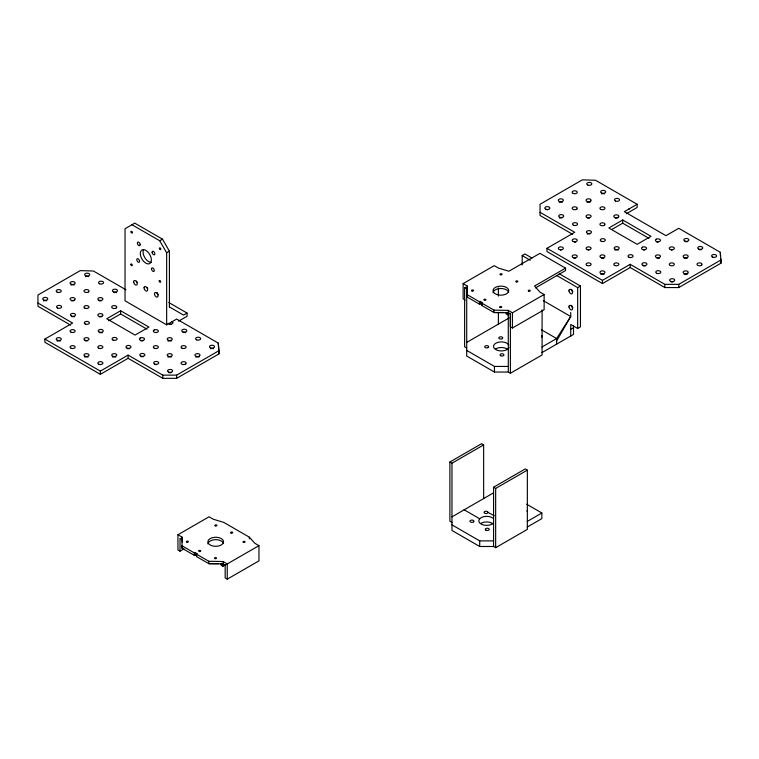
<?xml version="1.0" encoding="UTF-8"?>
<svg xmlns="http://www.w3.org/2000/svg" width="759" height="759" viewBox="0 0 759 759"><rect width="100%" height="100%" fill="white"/><g stroke="black" fill="none" stroke-linecap="round" stroke-linejoin="round"><path stroke-width="1.14" d="M196.685 554.269L208.858 561.28L223.089 561.527L223.089 563.937L208.858 563.681L196.685 556.67L196.685 554.269L197.359 553.88L194.997 552.524L194.997 554.924L194.323 555.313L181.961 548.197L182.113 537.154L177.948 534.753L209.057 516.803L213.222 519.213L223.734 522.372L249.36 537.182L254.796 543.254L258.961 545.655L258.961 560.873L227.245 579.155L225.167 577.95L225.167 565.132L222.956 563.852L222.956 566.252L226.021 564.487M466.709 348.02L464.622 346.816L464.622 287.557L466.709 288.762L466.709 356.028L494.451 372.043L508.321 372.043L510.399 373.248L510.399 313.989L508.321 312.784L494.033 312.537L481.861 305.526L481.861 303.126L482.534 302.737L480.172 301.37L480.172 303.78L479.498 304.169L467.136 297.044L467.278 286.01L463.123 283.61L494.232 265.659L498.388 268.06L508.909 271.229L539.934 253.345L565.55 268.155L565.55 270.565L535.531 287.87M467.136 297.044L467.164 295.422M467.193 293.477L467.278 286.01M159.238 281.048A0.977 0.569 60 0 1 160.215 280.811A0.977 0.569 60 0 1 160.329 282.253A0.977 0.569 60 0 1 159.238 281.048L159.248 280.839M487.999 512.439L487.344 513.217A1.964 1.129 0 0 1 484.963 513.321L484.574 513.131A1.964 1.129 0 0 1 485.39 511.3A1.964 1.129 0 0 1 487.999 512.439L494.204 515.646M556.613 340.952L570.73 316.503L570.73 312.433M479.498 304.169L479.498 301.759L480.172 301.37M481.861 305.526L482.534 305.137L480.172 303.78M194.323 555.313L194.323 552.913L194.997 552.524M131.971 224.74L159.713 240.755L162.483 239.161L169.418 251.172L169.418 306.94M37.95 303.05L72.627 323.068L44.885 339.083L44.885 342.29L100.368 374.32L128.11 358.305L162.787 378.324L176.657 378.324L218.962 353.903L218.962 350.696L218.269 343.087L176.657 319.065L166.648 324.843L166.648 252.766L169.418 251.172M120.624 310.744L106.753 318.752L135.045 335.08L148.916 327.072L120.624 310.744L120.624 313.941L146.895 329.112M108.736 320.81L120.624 313.941M178.545 321.18L187.056 316.266L187.056 313.059L183.536 315.089L169.333 306.883M44.885 339.083L100.368 371.113L128.11 355.098L162.787 375.126L176.657 375.126L218.962 350.696M522.192 264.91L522.192 255.574L524.962 253.98L532.021 258.051M626.26 213.753L637.133 207.473L637.133 204.275L624.353 211.657L665.956 235.679L678.745 228.298L720.357 252.32L721.05 263.136L678.745 287.557L664.875 287.557L630.198 267.538L602.456 283.553L546.973 251.523L546.973 248.316L574.715 232.301L540.038 212.283M622.712 219.977L608.841 227.985L637.133 244.313L651.004 236.305L622.712 219.977L622.712 223.174L648.983 238.345M611.82 229.474L622.712 223.174M565.55 268.155L534.526 286.039L539.972 292.101L544.127 294.511L544.127 309.729L512.42 328.002L510.342 326.806L510.342 313.989L508.122 312.708L508.122 315.108L506.187 313.989L506.187 312.385M481.861 303.126L494.033 310.137L508.264 310.384L512.42 312.793L544.127 294.511M466.709 342.413L509.137 317.917M556.489 275.384L577.665 287.614L580.445 286.01L580.445 326.854L577.665 328.457L570.73 324.454L570.73 336.009M546.973 248.316L602.456 280.356L630.198 264.331L664.875 284.359L678.745 284.359L721.05 259.929M177.948 534.753L177.948 549.971L180.025 551.167L184.039 548.852M541.954 347.015L556.613 338.552L570.73 316.503L543.33 300.678M541.954 352.622L573.51 334.406L573.51 325.943M510.399 373.248L542.087 354.956L542.087 309.909M223.089 561.527L227.245 563.937L258.961 545.655M451.966 522.467L449.888 521.262L449.888 462.003L481.567 443.711L483.654 444.907L483.654 498.559M449.888 462.003L451.966 463.199L483.654 444.907M493.578 546.489L493.578 487.231L525.266 468.929L527.344 470.134L527.344 529.393L495.655 547.685L493.578 546.489L479.707 546.489L451.966 530.475L451.966 463.199M493.578 487.231L495.655 488.426L527.344 470.134M451.966 516.86L493.426 492.923M527.22 521.461L541.869 512.999L541.869 518.606L527.22 527.069M484.289 299.416L484.508 299.331A0.977 0.569 0 0 1 485.912 299.881A0.977 0.569 0 0 1 484.394 300.308A0.977 0.569 0 0 1 484.508 299.331M199.124 550.56L199.332 550.474A0.977 0.569 0 0 1 200.746 551.025A0.977 0.569 0 0 1 199.219 551.451A0.977 0.569 0 0 1 199.332 550.474M503.615 312.48L494.033 312.537L494.033 310.137M218.45 563.633L208.858 563.681L208.858 561.28M466.709 350.421L494.451 366.436L508.321 366.436M451.966 524.867L479.707 540.882L493.578 540.882M573.225 327.85L570.445 329.453M171.895 321.484L172.378 321.75A2.533 1.461 0 0 1 172.255 323.676A2.533 1.461 0 0 1 168.934 323.856L168.451 323.59A2.533 1.461 0 0 1 168.109 323.268M628.926 208.801L629.41 209.057M637.133 204.275L595.521 180.253L582.343 179.845L540.038 204.275L540.038 215.49L572.675 234.332M559.26 273.781L580.445 286.01M522.192 255.574L530.256 260.242M541.385 329.767L556.613 338.552L556.613 344.159M465.201 287.215L467.421 288.496L467.421 290.896M467.136 294.644L479.498 301.759M465.201 300.023L463.123 298.828L463.123 283.61M162.483 239.161L134.741 223.137L125.036 228.744L125.036 300.82L166.648 324.843M526.651 504.204L541.869 512.999M168.792 302.509L187.056 313.059M125.909 289.767L93.433 271.02L80.255 270.612L37.95 295.042L37.95 306.257L70.587 325.099M464.166 509.811L479.679 518.767M182.245 539.64L180.025 538.359L180.025 551.167M194.323 552.913L181.961 545.787L181.961 548.197M194.997 554.924L196.572 555.835M222.956 566.252L221.011 565.132L221.011 563.529M528.444 291.077L528.615 291.181A0.977 0.569 0 0 0 530.209 290.839A0.977 0.569 0 0 0 528.9 290.213A0.977 0.569 0 0 0 528.615 291.181M243.269 542.22L243.449 542.324A0.977 0.569 0 0 0 245.034 541.983A0.977 0.569 0 0 0 243.724 541.357A0.977 0.569 0 0 0 243.449 542.324M500.285 274.597L500.456 274.711A0.977 0.569 0 0 0 502.05 274.369A0.977 0.569 0 0 0 500.741 273.743A0.977 0.569 0 0 0 500.456 274.711M215.11 525.75L215.29 525.854A0.977 0.569 0 0 0 216.884 525.513A0.977 0.569 0 0 0 215.575 524.886A0.977 0.569 0 0 0 215.29 525.854M159.713 240.755L166.648 252.766M720.652 258.791L721.05 263.136M218.962 353.903L218.269 343.087M720.357 252.32L720.357 255.527M678.745 284.359L678.745 287.557M664.875 284.359L664.875 287.557M630.198 264.331L630.198 267.538M602.456 280.356L602.456 283.553M577.665 287.614L577.665 328.457M512.42 312.793L512.42 328.002M508.321 372.043L508.264 310.384M498.388 287.965L498.388 296.124M498.388 312.452L498.388 324.121M495.655 488.426L495.655 547.685M494.451 366.436L494.451 372.043M479.707 540.882L479.707 546.489M249.36 537.182L249.36 538.786M227.245 563.937L227.245 579.155M182.113 537.154L182.245 542.04M176.657 375.126L176.657 378.324M162.787 375.126L162.787 378.324M128.11 355.098L128.11 358.305M100.368 371.113L100.368 374.32M643.67 250.081A2.533 1.461 0 0 1 644.325 250.072M587.333 234.17A2.533 1.461 0 0 1 589.838 233.943M656.905 258.193A2.533 1.461 0 0 1 659.419 258.345M559.25 202.34A2.533 1.461 0 0 1 562.324 202.292M546.916 209.835A2.533 1.461 0 0 1 547.581 209.826M685.339 241.779A2.533 1.461 0 0 1 687.274 241.751M671.411 250.081A2.533 1.461 0 0 1 672.066 250.072M559.592 218.156A2.533 1.461 0 0 1 562.096 217.928M601.555 193.934A2.533 1.461 0 0 1 604.629 193.877M601.422 258.193A2.533 1.461 0 0 1 603.936 258.345M586.992 202.34A2.533 1.461 0 0 1 590.066 202.292M684.087 274.416A2.533 1.461 0 0 1 687.161 274.36M699.21 249.787A2.533 1.461 0 0 1 701.145 249.758M684.087 258.392A2.533 1.461 0 0 1 687.161 258.345M600.862 274.416A2.533 1.461 0 0 1 603.936 274.36M560.446 250.081A2.533 1.461 0 0 1 561.1 250.072M574.316 242.074A2.533 1.461 0 0 1 575.616 242.149M588.187 250.081A2.533 1.461 0 0 1 588.842 250.072M573.681 258.193A2.533 1.461 0 0 1 575.616 258.164M671.117 282.025A2.533 1.461 0 0 1 673.062 281.987M615.075 250.185A2.533 1.461 0 0 1 618.158 250.138M643.385 266.001A2.533 1.461 0 0 1 645.321 265.973M656.905 242.178A2.533 1.461 0 0 1 658.195 242.064M587.551 218.156A2.533 1.461 0 0 1 589.487 218.127M615.293 218.156A2.533 1.461 0 0 1 617.228 218.127M158.413 294.805A2.533 1.461 60 0 1 157.255 292.557M147.72 288.477A2.533 1.461 60 0 1 147.066 287.348M71.593 300.915A2.533 1.461 0 0 1 73.528 300.887M155.794 364.671A2.533 1.461 0 0 1 156.458 364.662M168.118 357.176A2.533 1.461 0 0 1 171.202 357.119M169.029 372.783A2.533 1.461 0 0 1 170.965 372.754M195.86 357.176A2.533 1.461 0 0 1 198.943 357.119M210.433 348.761A2.533 1.461 0 0 1 213.507 348.713M84.904 357.176A2.533 1.461 0 0 1 87.978 357.119M85.463 340.952A2.533 1.461 0 0 1 87.399 340.924M57.162 341.152A2.533 1.461 0 0 1 60.236 341.104M112.645 357.176A2.533 1.461 0 0 1 115.719 357.119M151.174 262.339A7.846 4.526 60 0 1 145.045 258.022A7.846 4.526 60 0 1 143.318 250.195M137.161 282.272A2.533 1.461 60 0 1 136.582 281.105M493.065 292.794A7.846 4.526 0 0 1 500.295 288.524A7.846 4.526 0 0 1 508.577 292.101M99.334 300.915A2.533 1.461 0 0 1 101.27 300.887M99.334 316.93A2.533 1.461 0 0 1 101.27 316.901M140.946 340.952A2.533 1.461 0 0 1 142.882 340.924M168.118 341.152A2.533 1.461 0 0 1 171.202 341.104M127.417 348.761A2.533 1.461 0 0 1 129.353 348.732M170.016 324.425A2.533 1.461 0 0 1 171.316 324.51M71.934 316.731A2.533 1.461 0 0 1 74.458 316.882M141.288 356.768A2.533 1.461 0 0 1 143.223 356.739M99.676 332.746A2.533 1.461 0 0 1 102.199 332.897M113.897 292.509A2.533 1.461 0 0 1 116.412 292.651M183.251 332.546A2.533 1.461 0 0 1 185.765 332.698M43.633 300.915A2.533 1.461 0 0 1 46.716 300.868M71.033 285.099A2.533 1.461 0 0 1 74.107 285.052M85.596 276.693A2.533 1.461 0 0 1 88.67 276.637M572.874 291.579A2.533 1.461 60 0 1 572.125 290.517M571.878 289.919A2.533 1.461 60 0 1 571.745 289.321M509.042 347.404A7.846 4.526 0 0 1 497.164 350.241A7.846 4.526 0 0 1 496.604 342.821A7.846 4.526 0 0 1 508.862 345.06M495.599 348.96A7.846 4.526 0 0 1 507.999 349.595M541.603 335.573A2.533 1.461 0 0 1 541.461 337.347M572.874 307.594A2.533 1.461 60 0 1 572.125 306.532M571.878 305.934A2.533 1.461 60 0 1 571.745 305.336M527.163 510.352A2.533 1.461 0 0 1 527.078 511.471M493.597 522.951A7.846 4.526 0 0 1 481.861 524.45A7.846 4.526 0 0 1 481.339 517.524A7.846 4.526 0 0 1 493.255 518.425M480.855 523.406A7.846 4.526 0 0 1 493.255 524.033M207.89 543.937A7.846 4.526 0 0 1 215.12 539.668A7.846 4.526 0 0 1 223.402 543.245M140.178 244.578L140.149 244.986A1.964 1.129 60 0 1 138.869 245.518L138.508 245.271A1.964 1.129 60 0 1 137.417 242.889A1.964 1.129 60 0 1 138.831 242.292A1.964 1.129 60 0 1 140.178 244.578M139.571 261.21L139.552 261.608A1.964 1.129 60 0 1 138.024 261.997A1.964 1.129 60 0 1 136.8 259.644A1.964 1.129 60 0 1 138.11 258.857L138.47 259.094A1.964 1.129 60 0 1 139.571 261.21M151.534 268.563L151.506 268.971A1.964 1.129 60 0 0 152.844 271.257A1.964 1.129 60 0 0 154.267 270.659A1.964 1.129 60 0 0 153.176 268.278L152.815 268.031A1.964 1.129 60 0 0 151.534 268.563M488.322 347.385L487.99 347.613A1.964 1.129 0 0 1 485.343 347.594A1.964 1.129 0 0 1 485.143 346.066A1.964 1.129 0 0 1 487.752 345.819L488.141 346.009A1.964 1.129 0 0 1 488.322 347.385M502.42 338.552L502.088 338.78A1.964 1.129 0 0 1 499.707 338.875L499.318 338.685A1.964 1.129 0 0 1 499.356 337.157A1.964 1.129 0 0 1 501.993 337.043A1.964 1.129 0 0 1 502.42 338.552M473.578 521.831L473.246 522.05A1.964 1.129 0 0 1 470.599 522.031A1.964 1.129 0 0 1 470.4 520.503A1.964 1.129 0 0 1 473.018 520.257L473.407 520.456A1.964 1.129 0 0 1 473.578 521.831M74.676 299.9L74.221 300.175A2.533 1.461 0 0 1 70.815 300.061A2.533 1.461 0 0 1 70.71 298.088A2.533 1.461 0 0 1 74.107 297.86L74.591 298.126A2.533 1.461 0 0 1 74.676 299.9M88.547 291.892L88.091 292.168A2.533 1.461 0 0 1 85.017 292.224L84.534 291.959A2.533 1.461 0 0 1 84.657 290.033A2.533 1.461 0 0 1 87.978 289.853L88.461 290.118A2.533 1.461 0 0 1 88.547 291.892M102.418 315.915L101.962 316.19A2.533 1.461 0 0 1 98.547 316.076A2.533 1.461 0 0 1 98.452 314.103A2.533 1.461 0 0 1 101.848 313.875L102.332 314.141A2.533 1.461 0 0 1 102.418 315.915M116.288 307.907L115.833 308.182A2.533 1.461 0 0 1 112.759 308.239L112.275 307.974A2.533 1.461 0 0 1 112.398 306.048A2.533 1.461 0 0 1 115.719 305.868L116.203 306.133A2.533 1.461 0 0 1 116.288 307.907M140.387 337.954L139.931 338.229A2.533 1.461 0 0 0 141.506 340.516A2.533 1.461 0 0 0 144.428 338.732A2.533 1.461 0 0 0 140.387 337.954M154.257 329.947L153.802 330.222A2.533 1.461 0 0 0 155.377 332.508A2.533 1.461 0 0 0 158.299 330.725A2.533 1.461 0 0 0 154.257 329.947M185.642 363.969L185.187 364.244A2.533 1.461 0 0 1 181.771 364.13A2.533 1.461 0 0 1 181.676 362.157A2.533 1.461 0 0 1 185.073 361.929L185.557 362.185A2.533 1.461 0 0 1 185.642 363.969M199.513 355.962L199.057 356.237A2.533 1.461 0 0 1 195.983 356.284L195.499 356.028A2.533 1.461 0 0 1 195.623 354.102A2.533 1.461 0 0 1 198.943 353.922L199.427 354.178A2.533 1.461 0 0 1 199.513 355.962M576.764 209.133L576.309 209.408A2.533 1.461 0 0 1 572.903 209.294A2.533 1.461 0 0 1 572.798 207.321A2.533 1.461 0 0 1 576.195 207.093L576.679 207.359A2.533 1.461 0 0 1 576.764 209.133M590.635 201.126L590.179 201.401A2.533 1.461 0 0 1 587.105 201.458L586.622 201.192A2.533 1.461 0 0 1 586.745 199.266A2.533 1.461 0 0 1 590.066 199.086L590.549 199.351A2.533 1.461 0 0 1 590.635 201.126M604.506 225.148L604.05 225.423A2.533 1.461 0 0 1 600.644 225.309A2.533 1.461 0 0 1 600.54 223.336A2.533 1.461 0 0 1 603.936 223.108L604.42 223.374A2.533 1.461 0 0 1 604.506 225.148M618.376 217.14L617.921 217.416A2.533 1.461 0 0 1 614.847 217.472L614.363 217.207A2.533 1.461 0 0 1 614.486 215.281A2.533 1.461 0 0 1 617.807 215.101L618.291 215.366A2.533 1.461 0 0 1 618.376 217.14M642.475 247.187L642.019 247.462A2.533 1.461 0 0 0 643.594 249.749A2.533 1.461 0 0 0 646.526 247.965A2.533 1.461 0 0 0 642.475 247.187M656.345 239.18L655.89 239.455A2.533 1.461 0 0 0 657.465 241.742A2.533 1.461 0 0 0 660.396 239.958A2.533 1.461 0 0 0 656.345 239.18M687.73 273.202L687.274 273.477A2.533 1.461 0 0 1 683.868 273.363A2.533 1.461 0 0 1 683.764 271.39A2.533 1.461 0 0 1 687.161 271.162L687.645 271.418A2.533 1.461 0 0 1 687.73 273.202M701.601 265.195L701.145 265.47A2.533 1.461 0 0 1 698.071 265.517L697.587 265.261A2.533 1.461 0 0 1 697.711 263.335A2.533 1.461 0 0 1 701.031 263.155L701.515 263.411A2.533 1.461 0 0 1 701.601 265.195M670.33 249.502A2.533 1.461 0 0 0 674.324 248.468A2.533 1.461 0 0 0 670.776 246.988A2.533 1.461 0 0 0 670.33 249.502M587.447 233.288A2.533 1.461 0 0 0 591.451 232.254A2.533 1.461 0 0 0 587.902 230.764A2.533 1.461 0 0 0 587.447 233.288M656.459 257.51A2.533 1.461 0 0 0 660.453 256.476A2.533 1.461 0 0 0 656.905 254.996A2.533 1.461 0 0 0 656.459 257.51M545.835 209.266A2.533 1.461 0 0 0 549.839 208.232A2.533 1.461 0 0 0 546.29 206.742A2.533 1.461 0 0 0 545.835 209.266M684.893 241.096A2.533 1.461 0 0 0 688.887 240.062A2.533 1.461 0 0 0 685.339 238.573A2.533 1.461 0 0 0 684.893 241.096M559.364 201.458A2.533 1.461 0 0 0 563.358 200.423A2.533 1.461 0 0 0 559.81 198.934A2.533 1.461 0 0 0 559.364 201.458M573.235 193.45A2.533 1.461 0 0 0 577.229 192.416A2.533 1.461 0 0 0 573.681 190.926A2.533 1.461 0 0 0 573.235 193.45M587.798 185.035A2.533 1.461 0 0 0 591.802 184.001A2.533 1.461 0 0 0 588.244 182.521A2.533 1.461 0 0 0 587.798 185.035M629.059 257.31A2.533 1.461 0 0 0 633.063 256.276A2.533 1.461 0 0 0 629.515 254.796A2.533 1.461 0 0 0 629.059 257.31M559.706 217.273A2.533 1.461 0 0 0 563.709 216.239A2.533 1.461 0 0 0 560.161 214.75A2.533 1.461 0 0 0 559.706 217.273M601.669 193.042A2.533 1.461 0 0 0 605.663 192.008A2.533 1.461 0 0 0 602.115 190.528A2.533 1.461 0 0 0 601.669 193.042M600.976 257.51A2.533 1.461 0 0 0 604.97 256.476A2.533 1.461 0 0 0 601.422 254.996A2.533 1.461 0 0 0 600.976 257.51M670.671 281.333A2.533 1.461 0 0 0 674.675 280.299A2.533 1.461 0 0 0 671.117 278.819A2.533 1.461 0 0 0 670.671 281.333M698.764 249.104A2.533 1.461 0 0 0 702.758 248.07A2.533 1.461 0 0 0 699.21 246.59A2.533 1.461 0 0 0 698.764 249.104M684.201 257.51A2.533 1.461 0 0 0 688.195 256.476A2.533 1.461 0 0 0 684.646 254.996A2.533 1.461 0 0 0 684.201 257.51M600.976 209.465A2.533 1.461 0 0 0 604.97 208.431A2.533 1.461 0 0 0 601.422 206.941A2.533 1.461 0 0 0 600.976 209.465M600.976 273.525A2.533 1.461 0 0 0 604.97 272.49A2.533 1.461 0 0 0 601.422 271.01A2.533 1.461 0 0 0 600.976 273.525M614.847 265.517A2.533 1.461 0 0 0 618.841 264.483A2.533 1.461 0 0 0 615.293 263.003A2.533 1.461 0 0 0 614.847 265.517M559.364 249.502A2.533 1.461 0 0 0 563.358 248.468A2.533 1.461 0 0 0 559.81 246.988A2.533 1.461 0 0 0 559.364 249.502M573.235 241.495A2.533 1.461 0 0 0 577.229 240.461A2.533 1.461 0 0 0 573.681 238.981A2.533 1.461 0 0 0 573.235 241.495M587.105 249.502A2.533 1.461 0 0 0 591.1 248.468A2.533 1.461 0 0 0 587.551 246.988A2.533 1.461 0 0 0 587.105 249.502M573.235 257.51A2.533 1.461 0 0 0 577.229 256.476A2.533 1.461 0 0 0 573.681 254.996A2.533 1.461 0 0 0 573.235 257.51M587.105 265.517A2.533 1.461 0 0 0 591.1 264.483A2.533 1.461 0 0 0 587.551 263.003A2.533 1.461 0 0 0 587.105 265.517M712.635 257.111A2.533 1.461 0 0 0 716.629 256.077A2.533 1.461 0 0 0 713.081 254.597A2.533 1.461 0 0 0 712.635 257.111M656.801 273.325A2.533 1.461 0 0 0 660.804 272.291A2.533 1.461 0 0 0 657.247 270.811A2.533 1.461 0 0 0 656.801 273.325M670.33 265.517A2.533 1.461 0 0 0 674.324 264.483A2.533 1.461 0 0 0 670.776 263.003A2.533 1.461 0 0 0 670.33 265.517M615.54 201.05A2.533 1.461 0 0 0 619.534 200.015A2.533 1.461 0 0 0 615.985 198.535A2.533 1.461 0 0 0 615.54 201.05M601.318 241.296A2.533 1.461 0 0 0 605.321 240.261A2.533 1.461 0 0 0 601.773 238.781A2.533 1.461 0 0 0 601.318 241.296M615.188 249.303A2.533 1.461 0 0 0 619.192 248.269A2.533 1.461 0 0 0 615.644 246.789A2.533 1.461 0 0 0 615.188 249.303M642.93 265.318A2.533 1.461 0 0 0 646.934 264.284A2.533 1.461 0 0 0 643.385 262.804A2.533 1.461 0 0 0 642.93 265.318M573.576 225.281A2.533 1.461 0 0 0 577.58 224.247A2.533 1.461 0 0 0 574.032 222.757A2.533 1.461 0 0 0 573.576 225.281M587.105 217.472A2.533 1.461 0 0 0 591.1 216.438A2.533 1.461 0 0 0 587.551 214.949A2.533 1.461 0 0 0 587.105 217.472M144.049 287.775A2.533 1.461 60 0 0 146.734 291.114A2.533 1.461 60 0 0 146.734 287.538A2.533 1.461 60 0 0 144.049 287.775M133.669 282.111A2.533 1.461 60 0 0 136.563 285.052A2.533 1.461 60 0 0 136.079 281.238A2.533 1.461 60 0 0 133.669 282.111M154.485 294.16A2.533 1.461 60 0 0 157.398 297.063A2.533 1.461 60 0 0 156.847 293.221A2.533 1.461 60 0 0 154.485 294.16M159.418 248.554A0.977 0.569 60 0 0 160.585 249.588A0.977 0.569 60 0 0 160.282 248.07A0.977 0.569 60 0 0 159.418 248.554M99.581 283.809A2.533 1.461 0 0 0 103.575 282.775A2.533 1.461 0 0 0 100.027 281.295A2.533 1.461 0 0 0 99.581 283.809M168.242 356.284A2.533 1.461 0 0 0 172.236 355.25A2.533 1.461 0 0 0 168.688 353.77A2.533 1.461 0 0 0 168.242 356.284M154.713 364.092A2.533 1.461 0 0 0 158.716 363.058A2.533 1.461 0 0 0 155.159 361.578A2.533 1.461 0 0 0 154.713 364.092M182.113 348.277A2.533 1.461 0 0 0 186.107 347.243A2.533 1.461 0 0 0 182.558 345.762A2.533 1.461 0 0 0 182.113 348.277M168.583 372.1A2.533 1.461 0 0 0 172.587 371.066A2.533 1.461 0 0 0 169.029 369.586A2.533 1.461 0 0 0 168.583 372.1M196.676 339.871A2.533 1.461 0 0 0 200.67 338.837A2.533 1.461 0 0 0 197.122 337.347A2.533 1.461 0 0 0 196.676 339.871M210.547 347.878A2.533 1.461 0 0 0 214.541 346.844A2.533 1.461 0 0 0 210.993 345.364A2.533 1.461 0 0 0 210.547 347.878M85.017 356.284A2.533 1.461 0 0 0 89.012 355.25A2.533 1.461 0 0 0 85.463 353.77A2.533 1.461 0 0 0 85.017 356.284M71.147 348.277A2.533 1.461 0 0 0 75.141 347.243A2.533 1.461 0 0 0 71.593 345.762A2.533 1.461 0 0 0 71.147 348.277M98.888 348.277A2.533 1.461 0 0 0 102.882 347.243A2.533 1.461 0 0 0 99.334 345.762A2.533 1.461 0 0 0 98.888 348.277M85.017 340.269A2.533 1.461 0 0 0 89.012 339.235A2.533 1.461 0 0 0 85.463 337.755A2.533 1.461 0 0 0 85.017 340.269M71.147 332.262A2.533 1.461 0 0 0 75.141 331.228A2.533 1.461 0 0 0 71.593 329.748A2.533 1.461 0 0 0 71.147 332.262M57.276 340.269A2.533 1.461 0 0 0 61.27 339.235A2.533 1.461 0 0 0 57.722 337.755A2.533 1.461 0 0 0 57.276 340.269M112.759 356.284A2.533 1.461 0 0 0 116.753 355.25A2.533 1.461 0 0 0 113.205 353.77A2.533 1.461 0 0 0 112.759 356.284M131.06 231.865A0.977 0.569 60 0 0 132.151 233.07A0.977 0.569 60 0 0 132.038 231.618A0.977 0.569 60 0 0 131.06 231.865M98.888 364.292A2.533 1.461 0 0 0 102.882 363.257A2.533 1.461 0 0 0 99.334 361.777A2.533 1.461 0 0 0 98.888 364.292M152.132 252.624A1.964 1.129 60 0 0 154.428 254.768A1.964 1.129 60 0 0 153.906 251.76A1.964 1.129 60 0 0 152.132 252.624M140.424 255.033A7.846 4.526 60 0 0 149.589 263.658A7.846 4.526 60 0 0 147.502 251.627A7.846 4.526 60 0 0 140.424 255.033M130.899 264.493A0.977 0.569 60 0 0 131.99 265.697A0.977 0.569 60 0 0 131.867 264.246A0.977 0.569 60 0 0 130.899 264.493M496.614 294.435A7.846 4.526 0 0 0 508.739 290.877A7.846 4.526 0 0 0 497.344 286.598A7.846 4.526 0 0 0 496.614 294.435M516.205 281.855A0.977 0.569 0 0 0 517.818 281.551A0.977 0.569 0 0 0 516.556 280.896A0.977 0.569 0 0 0 516.205 281.855M472.06 291.02A0.977 0.569 0 0 0 473.54 290.536A0.977 0.569 0 0 0 472.07 290.033A0.977 0.569 0 0 0 472.06 291.02M500.086 307.442A0.977 0.569 0 0 0 501.68 307.091A0.977 0.569 0 0 0 500.371 306.475A0.977 0.569 0 0 0 500.086 307.442M57.618 308.04A2.533 1.461 0 0 0 61.621 307.006A2.533 1.461 0 0 0 58.064 305.516A2.533 1.461 0 0 0 57.618 308.04M85.71 275.802A2.533 1.461 0 0 0 89.704 274.767A2.533 1.461 0 0 0 86.156 273.287A2.533 1.461 0 0 0 85.71 275.802M71.147 284.217A2.533 1.461 0 0 0 75.141 283.173A2.533 1.461 0 0 0 71.593 281.693A2.533 1.461 0 0 0 71.147 284.217M57.276 292.224A2.533 1.461 0 0 0 61.27 291.19A2.533 1.461 0 0 0 57.722 289.701A2.533 1.461 0 0 0 57.276 292.224M43.747 300.033A2.533 1.461 0 0 0 47.751 298.999A2.533 1.461 0 0 0 44.193 297.509A2.533 1.461 0 0 0 43.747 300.033M182.805 331.863A2.533 1.461 0 0 0 186.799 330.829A2.533 1.461 0 0 0 183.251 329.34A2.533 1.461 0 0 0 182.805 331.863M113.452 291.817A2.533 1.461 0 0 0 117.446 290.782A2.533 1.461 0 0 0 113.897 289.302A2.533 1.461 0 0 0 113.452 291.817M99.23 332.062A2.533 1.461 0 0 0 103.233 331.028A2.533 1.461 0 0 0 99.676 329.548A2.533 1.461 0 0 0 99.23 332.062M113.1 340.07A2.533 1.461 0 0 0 117.104 339.036A2.533 1.461 0 0 0 113.546 337.556A2.533 1.461 0 0 0 113.1 340.07M140.842 356.085A2.533 1.461 0 0 0 144.846 355.051A2.533 1.461 0 0 0 141.288 353.571A2.533 1.461 0 0 0 140.842 356.085M71.488 316.048A2.533 1.461 0 0 0 75.492 315.013A2.533 1.461 0 0 0 71.934 313.524A2.533 1.461 0 0 0 71.488 316.048M85.359 324.055A2.533 1.461 0 0 0 89.363 323.021A2.533 1.461 0 0 0 85.805 321.531A2.533 1.461 0 0 0 85.359 324.055M126.971 348.077A2.533 1.461 0 0 0 130.975 347.043A2.533 1.461 0 0 0 127.417 345.563A2.533 1.461 0 0 0 126.971 348.077M154.371 348.277A2.533 1.461 0 0 0 158.365 347.243A2.533 1.461 0 0 0 154.817 345.762A2.533 1.461 0 0 0 154.371 348.277M168.242 340.269A2.533 1.461 0 0 0 172.236 339.235A2.533 1.461 0 0 0 168.688 337.755A2.533 1.461 0 0 0 168.242 340.269M85.017 308.239A2.533 1.461 0 0 0 89.012 307.205A2.533 1.461 0 0 0 85.463 305.716A2.533 1.461 0 0 0 85.017 308.239M98.888 300.232A2.533 1.461 0 0 0 102.882 299.198A2.533 1.461 0 0 0 99.334 297.708A2.533 1.461 0 0 0 98.888 300.232M500.655 355.734A1.964 1.129 0 0 0 503.9 355.155A1.964 1.129 0 0 0 501.395 353.827A1.964 1.129 0 0 0 500.655 355.734M568.965 290.925A2.533 1.461 60 0 0 571.859 293.866A2.533 1.461 60 0 0 571.375 290.052A2.533 1.461 60 0 0 568.965 290.925M568.965 306.94A2.533 1.461 60 0 0 571.859 309.89A2.533 1.461 60 0 0 571.375 306.067A2.533 1.461 60 0 0 568.965 306.94M485.912 530.18A1.964 1.129 0 0 0 489.157 529.592A1.964 1.129 0 0 0 486.652 528.264A1.964 1.129 0 0 0 485.912 530.18M231.03 532.998A0.977 0.569 0 0 0 232.652 532.695A0.977 0.569 0 0 0 231.391 532.04A0.977 0.569 0 0 0 231.03 532.998M211.448 545.579A7.846 4.526 0 0 0 223.563 542.03A7.846 4.526 0 0 0 212.178 537.742A7.846 4.526 0 0 0 211.448 545.579M214.92 558.586A0.977 0.569 0 0 0 216.505 558.235A0.977 0.569 0 0 0 215.195 557.618A0.977 0.569 0 0 0 214.92 558.586M186.885 542.163A0.977 0.569 0 0 0 188.365 541.679A0.977 0.569 0 0 0 186.904 541.186A0.977 0.569 0 0 0 186.885 542.163"/></g></svg>
